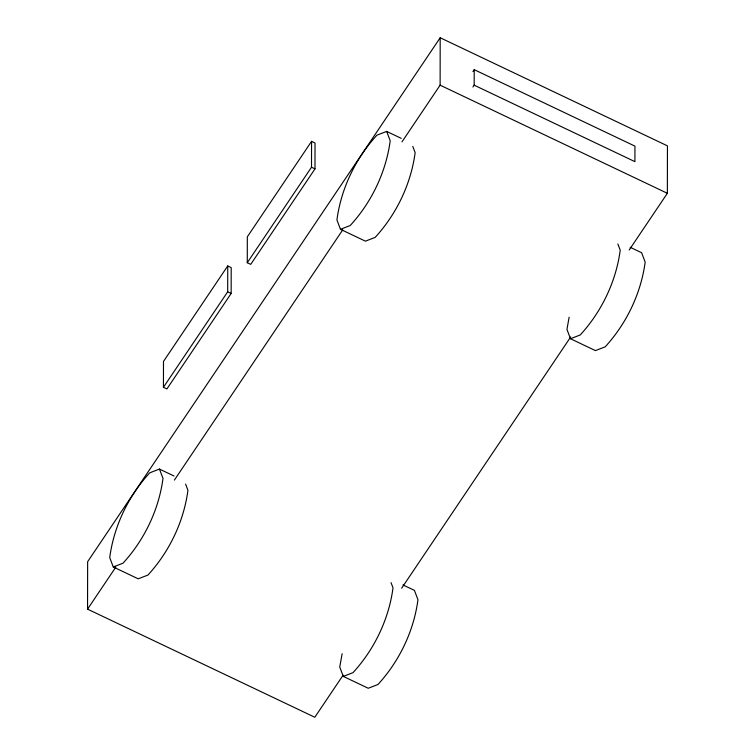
<?xml version="1.0" encoding="UTF-8"?>
<svg xmlns="http://www.w3.org/2000/svg" width="755" height="755" viewBox="0 0 755 755"><rect width="100%" height="100%" fill="white"/><g stroke="black" fill="none" stroke-linecap="round" stroke-linejoin="round"><path stroke-width="1.13" d="M343.091 675.215L314.807 717.25L87.552 609.134L87.637 561.701L440.193 37.75L667.448 145.866L667.363 193.299L629.208 249.99M163.439 387.296L163.486 361.428L227.736 265.949L231.2 267.6L231.153 293.468L166.902 388.948L163.439 387.296L227.689 291.817L227.736 265.949M247.272 262.712L247.319 236.844L311.56 141.364L315.024 143.016L314.986 168.884L250.736 264.363L247.272 262.712L311.513 167.232L311.56 141.364M401.962 141.874L440.118 85.173L440.193 37.75M474.178 85.173L474.206 69.658L634.946 146.13L634.917 161.645L474.178 85.173L472.923 87.042M342.138 653.726L339.741 667.042L343.289 676.395L368.232 688.258L377.962 684.502C399.348 661.191 413.787 631.133 417.959 599.734L414.419 590.372L402.981 584.936M569.147 317.175L566.948 329.378L570.487 338.731L595.431 350.603L605.161 346.847C626.556 323.527 640.986 293.478 645.166 262.07L641.618 252.717L630.189 247.281M87.552 609.134L115.836 567.099M174.377 480.095L342.761 229.85M472.951 71.517L474.206 69.658M401.632 588.221L570.676 336.994M401.207 138.335L386.654 131.408L376.924 135.173C355.539 158.484 341.1 188.542 336.928 219.941L340.467 229.293L365.411 241.166L375.141 237.41C396.535 214.09 410.965 184.041 415.146 152.633L412.777 146.394M340.467 229.293L350.197 225.537C371.592 202.227 386.022 172.168 390.203 140.77L386.654 131.408M174.009 475.99L159.456 469.072L149.726 472.828C128.331 496.139 113.901 526.197 109.72 557.605L113.269 566.958L138.212 578.821L147.942 575.065C169.328 551.754 183.767 521.696 187.938 490.297L185.579 484.059M570.487 338.731L580.217 334.975C601.612 311.664 616.042 281.606 620.223 250.207L617.864 243.969M113.269 566.958L122.999 563.202C144.384 539.882 158.824 509.833 162.995 478.425L159.456 469.072M343.289 676.395L353.019 672.639C374.405 649.319 388.844 619.27 393.015 587.862L391.052 582.662M440.118 85.173L667.363 193.299M311.513 167.232L314.986 168.884M227.689 291.817L231.153 293.468"/></g></svg>
